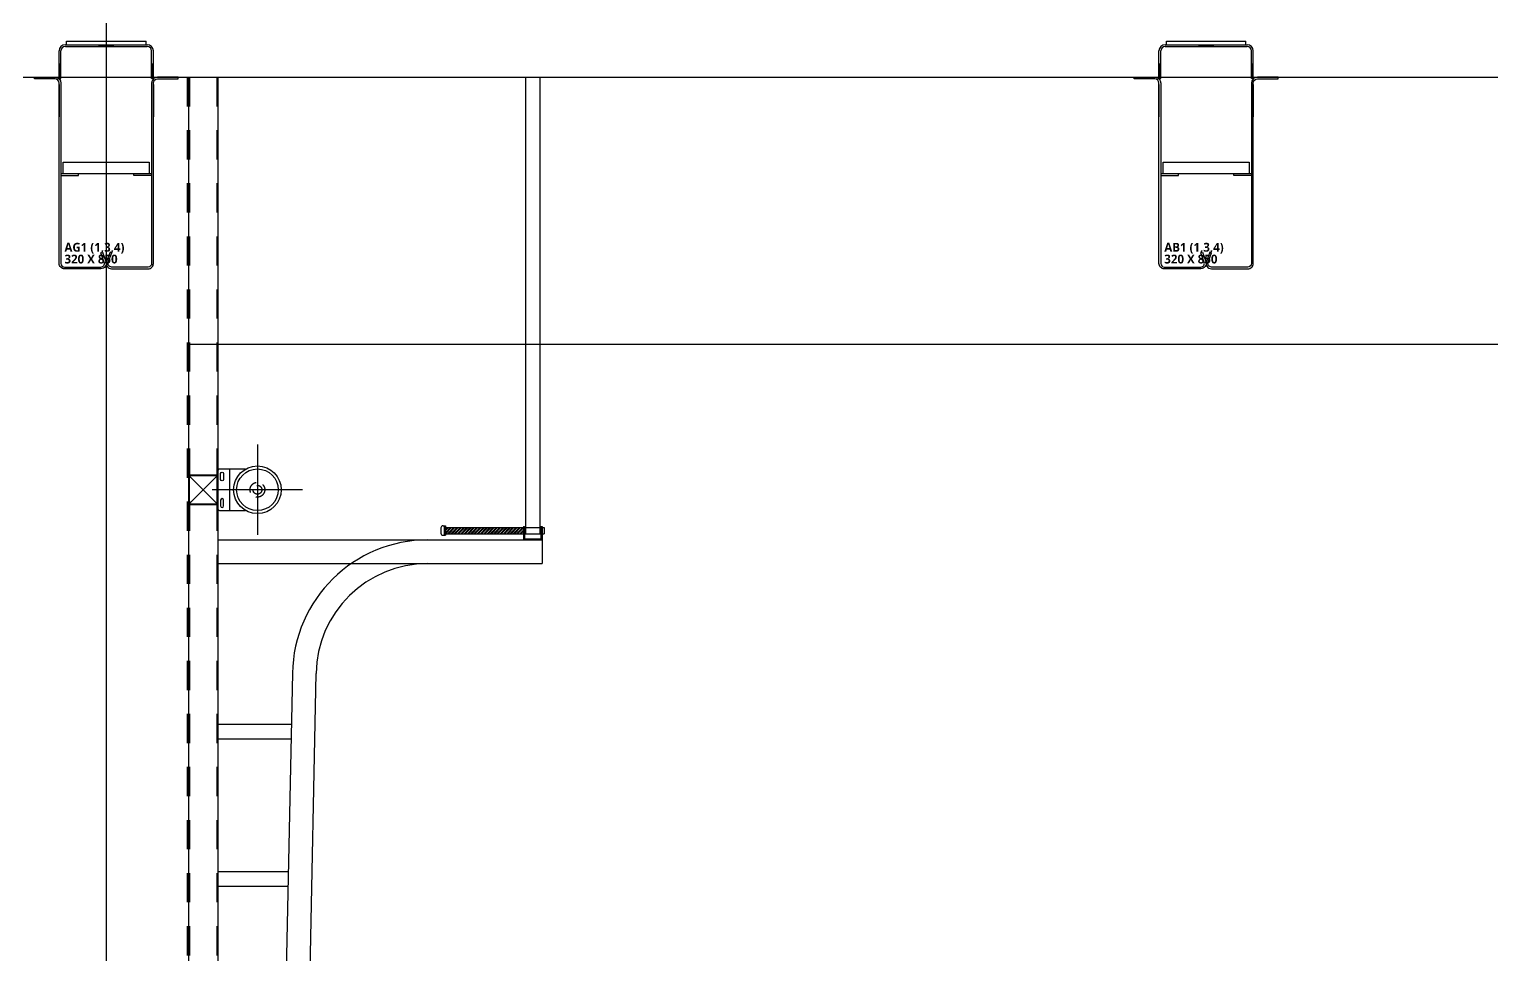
# Model space of a CAD drawing. Header units: millimetres. Extents: x -39468 to 212532, y -94717 to 83483.
# Drawn here: x 51239 to 56203, y 34673 to 37812 of the extents above; entities that cross this region are included whole.
import ezdxf
from ezdxf.enums import TextEntityAlignment as Align

# ---------------------------------------------------------------- set-up
doc = ezdxf.new("R2010")
doc.units = ezdxf.units.MM
doc.header["$LTSCALE"] = 300
doc.header["$MEASUREMENT"] = 0
for name, pattern in [('HID', [2, 1.1, -0.9]), ('종-SECTION_2$0$HID', [2.3, 1.5, -0.8]), ('주단면도-1$0$STD_CENTER', [66, 60, -2, 2, -2])]:
    doc.linetypes.add(name, pattern=pattern)
doc.layers.get('0').update_dxf_attribs({"linetype": 'CONTINUOUS'})
for name, color, linetype in [('##좌굴방지', 6, 'CONTINUOUS'), ('a-ohd', 9, 'CONTINUOUS'), ('A-OVERHEAD', 4, 'CONTINUOUS'), ('A-STEEL', 7, 'CONTINUOUS'), ('주단면도-1$0$A-ST-AXIS-CEN', 252, '주단면도-1$0$STD_CENTER'), ('주단면도-1$0$A-ST-CONC', 2, 'CONTINUOUS')]:
    doc.layers.add(name, color=color, linetype=linetype)
doc.layers.add('A-ELEV-LIN2', color=7, linetype='CONTINUOUS', lineweight=25)
doc.layers.add('Defpoint', color=161, linetype='CONTINUOUS', plot=False)
doc.styles.get("Standard").update_dxf_attribs({"font": 'NanumGothicBold.ttf'})
pattern_1 = [(45, (-26621.6069, -1604.5902), (-0.25, 0.25), [])]

# ---------------------------------------------------------------- blocks, each defined once
blk = doc.blocks.new('SECTION_STOPER')
at = {"layer": 'a-ohd'}
h = blk.add_hatch(dxfattribs=at)
h.set_pattern_fill('ANSI32', color=256, scale=30, style=0)
h.set_pattern_definition([(45, (-19512.494, -16373.529), (-7.9549513, 7.9549513), []), (45, (-19507.191, -16373.529), (-7.9549513, 7.9549513), [])])
h.paths.add_polyline_path([(-378.7, 60), (-378.7, 30), (0, 30), (0, 60)])
at = {"layer": 'A-OVERHEAD'}
for p, q in [((-400, 58), (-400, 32)), ((-390, 68), (-378.7, 68)), ((-390, 22), (-378.7, 22)), ((-385, 68), (-385, 22)), ((-385, 60), (-385, 30)), ((-378.7, 68), (-378.7, 22)), ((-378.7, 60), (0, 60)), ((-378.7, 30), (0, 30)), ((0, 65), (0, 0)), ((0, 65), (5, 65)), ((0, 5), (90, 5)), ((0, 0), (90, 0)), ((5, 65), (5, 5)), ((5, 60), (85, 60)), ((5, 30), (85, 30)), ((85, 65), (85, 5)), ((85, 65), (90, 65)), ((90, 65), (90, 0)), ((90, 60), (100, 60)), ((90, 30), (100, 30)), ((100, 60), (100, 30))]:
    blk.add_line(p, q, dxfattribs=at)
for centre, start, end in [((-390, 58), 90, 180), ((-390, 32), 180, 270)]:
    blk.add_arc(centre, 10, start, end, dxfattribs=at)
blk = doc.blocks.new('각-100X100')
at = {"layer": 'A-STEEL', "color": 1}
for p, q in [((-47.7, -47.7), (47.7, 47.7)), ((-47.7, 47.7), (47.7, -47.7))]:
    blk.add_line(p, q, dxfattribs=at)
at = {"layer": 'A-STEEL'}
blk.add_lwpolyline([(-50, -50), (50, -50), (50, 50), (-50, 50)], close=True, dxfattribs=at)
at = {"layer": 'A-STEEL', "color": 251}
blk.add_lwpolyline([(-47.7, -47.7), (47.7, -47.7), (47.7, 47.7), (-47.7, 47.7)], close=True, dxfattribs=at)
blk = doc.blocks.new('1231231231')
at = {"layer": 'a-ohd', "color": 1}
for points in [[(984, 3183.2), (984, 2876.8)], [(1137.2, 3030), (830.8, 3030)]]:
    blk.add_lwpolyline(points, dxfattribs=at)
at = {"layer": 'A-OVERHEAD'}
for p, q in [((850, 2860), (1950, 2860)), ((1950, 2860), (1950, 2780)), ((850, 2780), (1950, 2780)), ((1102.8, 2407.6), (1030, -1020)), ((1182.8, 2406.3), (1110, -1021.3)), ((850, 2235), (1099.2, 2235)), ((850, 2185), (1098.1, 2185)), ((850, 1735), (1088.5, 1735)), ((850, 1685), (1087.5, 1685))]:
    blk.add_line(p, q, dxfattribs=at)
for radius in [460, 380]:
    blk.add_arc((1562.8, 2400), radius, 90, 179.0575, dxfattribs=at)
at = {"layer": 'A-STEEL', "color": 8, "linetype": 'HID', "ltscale": 0.3}
for p, q in [((745.5, 4429.6), (745.5, -718.8)), ((753.2, 4429.6), (753.2, -718.8)), ((846.8, 4429.6), (846.8, -718.8))]:
    blk.add_line(p, q, dxfattribs=at)
at = {"layer": 'A-STEEL'}
for p, q in [((750, 4429.6), (750, -718.8)), ((850, 4429.6), (850, -718.8))]:
    blk.add_line(p, q, dxfattribs=at)
at = {"layer": 'A-STEEL', "ltscale": 5}
blk.add_lwpolyline([(1893.5, 4429.6), (1893.5, 2880), (1943.5, 2880), (1943.5, 4429.6)], dxfattribs=at)
at = {"layer": 'A-STEEL'}
blk.add_lwpolyline([(943.8, 3100), (889.9, 3100, 0.267949), (889.4, 3099.8, -0.57735), (888.6, 3099.8, 0.267949), (888.1, 3100), (855, 3100, 0.414214), (850, 3095), (850, 2965, 0.414214), (855, 2960), (888.1, 2960, 0.267949), (888.6, 2960.2, -0.57735), (889.4, 2960.2, 0.267949), (889.9, 2960), (943.8, 2960)], format="xyb", dxfattribs=at)
for points in [[(859, 3065), (859, 3085, -1), (869, 3085), (869, 3065, -1)], [(859, 2975, 1), (869, 2975), (869, 2995, 1), (859, 2995)]]:
    blk.add_lwpolyline(points, format="xyb", close=True, dxfattribs=at)
blk.add_lwpolyline([(889, 3100), (889, 2960)], dxfattribs=at)
for radius in [80.7, 70.7]:
    blk.add_circle((984, 3030), radius, dxfattribs=at)
at = {"layer": 'A-STEEL', "color": 6, "linetype": '종-SECTION_2$0$HID', "ltscale": 0.1}
for radius in [25, 15]:
    blk.add_circle((984, 3030), radius, dxfattribs=at)
at = {"ltscale": 5}
blk.add_blockref('각-100X100', (800, 3030, 0.6), dxfattribs=at)
at = {"color": 4, "xscale": 0.6999999931728113, "yscale": 0.700000010430813, "zscale": 0.6999999931728113}
blk.add_blockref('SECTION_STOPER', (1887, 2860), dxfattribs=at)
blk = doc.blocks.new('G$C51E5C710')
h = blk.add_hatch()
h.set_pattern_fill('ANSI31', color=252, scale=0.1, angle=45, style=0)
h.set_pattern_definition(pattern_1)
h.paths.add_polyline_path([(219, 760), (269, 760), (269, 754), (219, 754)])
h = blk.add_hatch()
h.set_pattern_fill('ANSI31', color=252, scale=0.1, angle=45, style=0)
h.set_pattern_definition(pattern_1)
h.paths.add_polyline_path([(84, 645.4), (84, 695.4), (90, 695.4), (90, 645.4)])
h = blk.add_hatch()
h.set_pattern_fill('ANSI31', color=252, scale=0.1, angle=45, style=0)
h.set_pattern_definition(pattern_1)
h.paths.add_polyline_path([(404, 645.4), (404, 695.4), (398, 695.4), (398, 645.4)])
at = {"layer": '##좌굴방지'}
for points in [[(98, 322), (98, 362), (390, 362), (390, 322)], [(398, 322), (90, 322), (90, 316), (150, 316), (150, 322)], [(398, 322), (398, 316), (338, 316), (338, 322)]]:
    blk.add_lwpolyline(points, dxfattribs=at)
at = {"color": 2, "linetype": 'Continuous'}
for p, q in [((105, 760), (383, 760)), ((105, 754), (383, 754)), ((84, 645.4), (84, 739)), ((90, 645.4), (90, 739)), ((398, 645.4), (398, 739)), ((404, 645.4), (404, 739)), ((84, 645.4), (90, 645.4)), ((404, 645.4), (398, 645.4))]:
    blk.add_line(p, q, dxfattribs=at)
at = {"color": 3, "linetype": 'Continuous'}
for p, q in [((109, 760), (109, 772)), ((109, 772), (379, 772)), ((109, 760), (379, 760)), ((379, 760), (379, 772))]:
    blk.add_line(p, q, dxfattribs=at)
at = {"color": 7, "linetype": 'Continuous'}
for p, q in [((84, 625), (84, 515)), ((404, 625), (404, 515))]:
    blk.add_line(p, q, dxfattribs=at)
at = {"color": 2, "linetype": 'Continuous'}
for points in [[(225.7, 53.9), (231.3, 56), (242.9, 24.2, -0.520567), (226, 0), (102, 0, -0.414214), (84, 18), (84, 630, 0.413373), (70, 644), (0, 644), (0, 650), (70, 650, -0.413938), (90, 630), (90, 18, 0.414214), (102, 6), (226, 6, 0.520567), (237.3, 22.1)], [(262.3, 53.9), (256.7, 56), (245.1, 24.2, 0.520567), (262, 0), (386, 0, 0.414214), (404, 18), (404, 630, -0.413373), (418, 644), (488, 644), (488, 650), (418, 650, 0.413938), (398, 630), (398, 18, -0.414214), (386, 6), (262, 6, -0.520567), (250.7, 22.1)]]:
    blk.add_lwpolyline(points, format="xyb", close=True, dxfattribs=at)
for centre, radius, start, end in [((105, 739), 21, 90, 180), ((105, 739), 15, 90, 180), ((383, 739), 21, 0, 90), ((383, 739), 15, 0, 90)]:
    blk.add_arc(centre, radius, start, end, dxfattribs=at)
at = {"layer": 'Defpoint', "linetype": 'Continuous'}
for s, p in [('AG1 (1,3,4)', (102, 73)), ('320 X 850', (102, 33))]:
    blk.add_text(s, height=30, dxfattribs=at).set_placement(p, align=Align.MIDDLE_LEFT)
blk = doc.blocks.new('G$CB9E1FDCA')
h = blk.add_hatch()
h.set_pattern_fill('ANSI31', color=252, scale=0.1, angle=45, style=0)
h.set_pattern_definition(pattern_1)
h.paths.add_polyline_path([(219, 760), (269, 760), (269, 754), (219, 754)])
h = blk.add_hatch()
h.set_pattern_fill('ANSI31', color=252, scale=0.1, angle=45, style=0)
h.set_pattern_definition(pattern_1)
h.paths.add_polyline_path([(84, 645.4), (84, 695.4), (90, 695.4), (90, 645.4)])
h = blk.add_hatch()
h.set_pattern_fill('ANSI31', color=252, scale=0.1, angle=45, style=0)
h.set_pattern_definition(pattern_1)
h.paths.add_polyline_path([(404, 645.4), (404, 695.4), (398, 695.4), (398, 645.4)])
at = {"layer": '##좌굴방지', "elevation": 103000}
for points in [[(98, 322), (98, 362), (390, 362), (390, 322)], [(398, 322), (90, 322), (90, 316), (150, 316), (150, 322)], [(398, 322), (398, 316), (338, 316), (338, 322)]]:
    blk.add_lwpolyline(points, dxfattribs=at)
at = {"color": 2, "linetype": 'Continuous'}
for p, q in [((105, 760, 103000), (383, 760, 103000)), ((105, 754, 103000), (383, 754, 103000)), ((84, 645.4, 103000), (84, 739, 103000)), ((90, 645.4, 103000), (90, 739, 103000)), ((398, 645.4, 103000), (398, 739, 103000)), ((404, 645.4, 103000), (404, 739, 103000)), ((84, 645.4, 103000), (90, 645.4, 103000)), ((404, 645.4, 103000), (398, 645.4, 103000))]:
    blk.add_line(p, q, dxfattribs=at)
at = {"color": 3, "linetype": 'Continuous'}
for p, q in [((109, 760, 103000), (109, 772, 103000)), ((109, 772, 103000), (379, 772, 103000)), ((109, 760, 103000), (379, 760, 103000)), ((379, 760, 103000), (379, 772, 103000))]:
    blk.add_line(p, q, dxfattribs=at)
at = {"color": 7, "linetype": 'Continuous'}
for p, q in [((84, 625, 103000), (84, 515, 103000)), ((404, 625, 103000), (404, 515, 103000))]:
    blk.add_line(p, q, dxfattribs=at)
at = {"color": 2, "linetype": 'Continuous', "elevation": 103000}
for points in [[(225.7, 53.9), (231.3, 56), (242.9, 24.2, -0.520567), (226, 0), (102, 0, -0.414214), (84, 18), (84, 630, 0.413373), (70, 644), (0, 644), (0, 650), (70, 650, -0.413938), (90, 630), (90, 18, 0.414214), (102, 6), (226, 6, 0.520567), (237.3, 22.1)], [(262.3, 53.9), (256.7, 56), (245.1, 24.2, 0.520567), (262, 0), (386, 0, 0.414214), (404, 18), (404, 630, -0.413373), (418, 644), (488, 644), (488, 650), (418, 650, 0.413938), (398, 630), (398, 18, -0.414214), (386, 6), (262, 6, -0.520567), (250.7, 22.1)]]:
    blk.add_lwpolyline(points, format="xyb", close=True, dxfattribs=at)
at = {"color": 2, "linetype": 'Continuous'}
for centre, radius, start, end in [((105, 739, 103000), 21, 90, 180), ((105, 739, 103000), 15, 90, 180), ((383, 739, 103000), 21, 0, 90), ((383, 739, 103000), 15, 0, 90)]:
    blk.add_arc(centre, radius, start, end, dxfattribs=at)
at = {"layer": 'Defpoint', "linetype": 'Continuous'}
for s, p in [('AB1 (1,3,4)', (102, 73, 103000)), ('320 X 850', (102, 33, 103000))]:
    blk.add_text(s, height=30, dxfattribs=at).set_placement(p, align=Align.MIDDLE_LEFT)

msp = doc.modelspace()

# ---------------------------------------------------------------- linework, layer by layer
msp.add_line((51779, 37650), (51779, 28000))
at = {"layer": 'A-ELEV-LIN2'}
msp.add_line((51779, 36744), (62221, 36744), dxfattribs=at)
at = {"layer": '주단면도-1$0$A-ST-AXIS-CEN', "linetype": 'Continuous'}
msp.add_line((51500, 55500), (51500, 0), dxfattribs=at)
at = {"layer": '주단면도-1$0$A-ST-CONC'}
msp.add_line((39600, 37650), (97400, 37650), dxfattribs=at)

# ---------------------------------------------------------------- block references
for name, p in [('G$C51E5C710', (51256, 37000)), ('G$CB9E1FDCA', (54989.3, 37000)), ('1231231231', (51029, 33220.4))]:
    msp.add_blockref(name, p)

doc.saveas('drawing.dxf')
